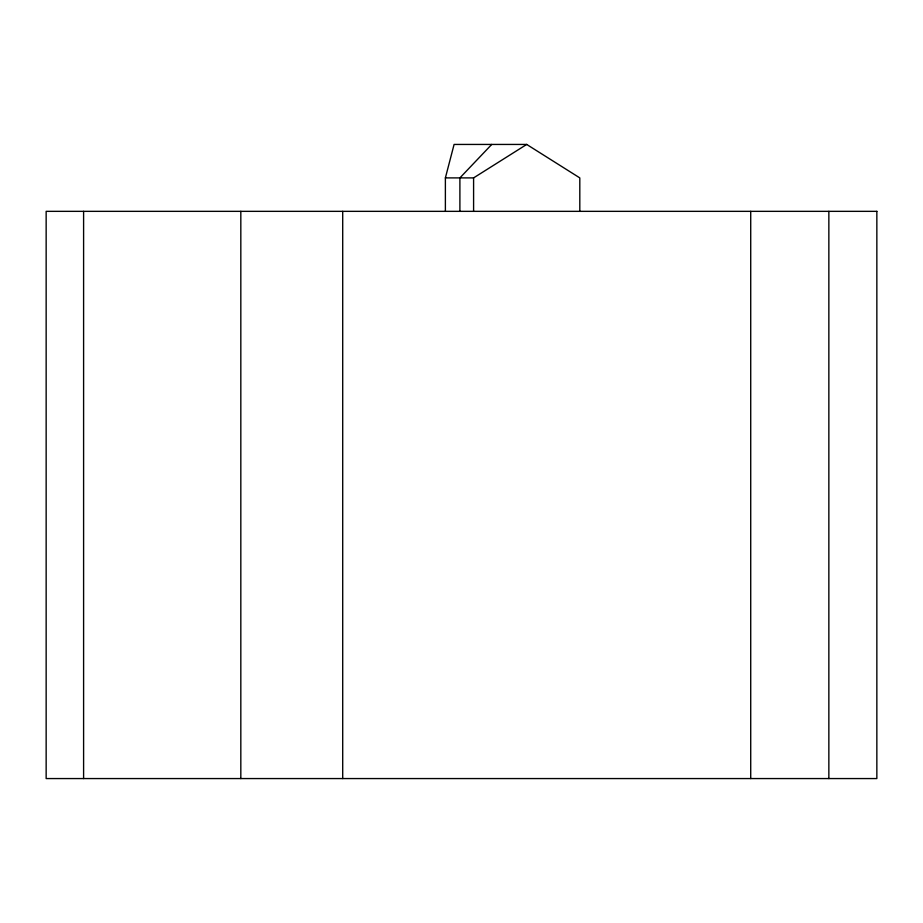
<?xml version="1.0" encoding="UTF-8"?>
<svg xmlns="http://www.w3.org/2000/svg" width="923" height="923" viewBox="0 0 923 923"><rect width="100%" height="100%" fill="white"/><g stroke="black" fill="none" stroke-linecap="round" stroke-linejoin="round"><path stroke-width="1.38" d="M445.382 211.344L445.382 177.897L454.093 144.438L526.698 144.438L579.806 177.897L579.806 211.344M491.74 144.438L459.896 177.897L459.896 211.344M445.382 177.897L473.591 177.897L526.698 144.438M828.854 211.344L828.854 778.562M750.722 211.344L750.722 778.562M473.591 177.897L473.591 211.344M342.71 211.344L342.71 778.562M240.822 211.344L240.822 778.562M83.601 211.344L83.601 778.562M876.85 211.344L46.15 211.344L46.15 778.562L876.85 778.562L876.85 211.344"/></g></svg>
